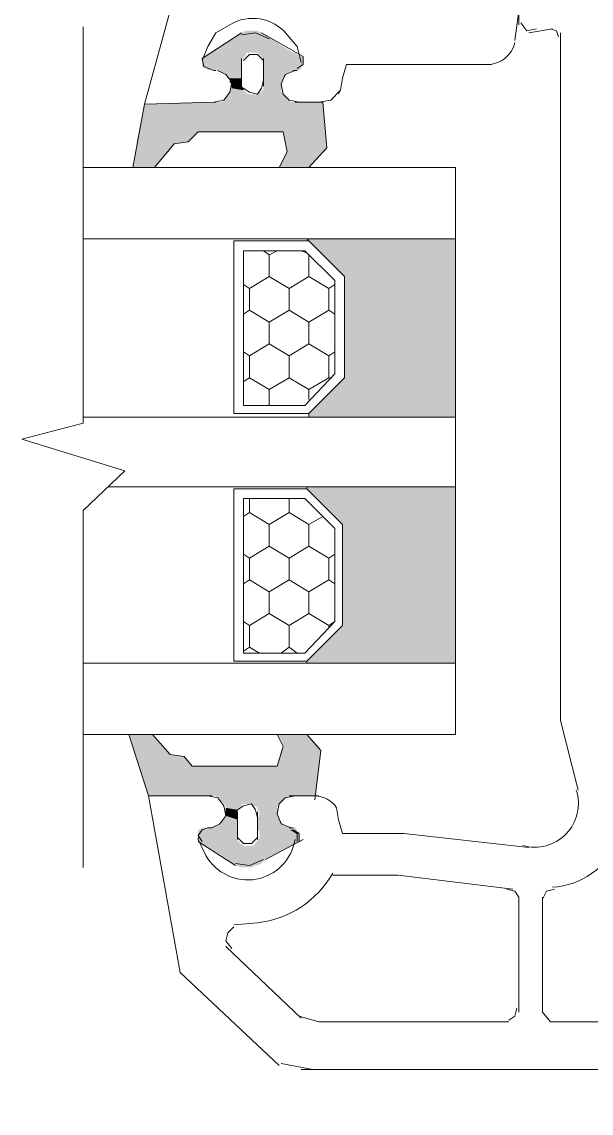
# Model space of a CAD drawing. Header units: millimetres. Extents: x 31 to 483, y 54 to 677.
# Drawn here: x 30.8 to 62.2, y 475.7 to 535.8 of the extents above; entities that cross this region are included whole.
import ezdxf

# ---------------------------------------------------------------- set-up
doc = ezdxf.new("R2010")
doc.units = ezdxf.units.MM
doc.layers.add('Заливка', color=7, linetype='CONTINUOUS', lineweight=0)
doc.layers.add('Линии 0.18', color=7, linetype='CONTINUOUS', lineweight=18)

msp = doc.modelspace()

# ---------------------------------------------------------------- hatches: boundary and pattern name
at = {"layer": 'Заливка'}
h = msp.add_hatch(color=256, dxfattribs=at)
h.dxf.hatch_style = 1
h.paths.add_polyline_path([(42.919, 535.234), (45.759, 534.141), (41.281, 534.141)])
h = msp.add_hatch(color=256, dxfattribs=at)
h.dxf.hatch_style = 1
h.paths.add_polyline_path([(43.138, 535.343), (44.011, 535.234), (42.919, 535.234)])
h = msp.add_hatch(color=256, dxfattribs=at)
h.dxf.hatch_style = 1
h.paths.add_polyline_path([(42.919, 535.234), (44.011, 535.234), (45.759, 534.141)])
h = msp.add_hatch(color=256, dxfattribs=at)
h.dxf.hatch_style = 1
h.paths.add_polyline_path([(43.138, 535.343), (43.793, 535.343), (44.011, 535.234)])
h = msp.add_hatch(color=256, dxfattribs=at)
h.dxf.hatch_style = 1
h.paths.add_polyline_path([(40.844, 533.923), (43.028, 533.814), (40.735, 533.814)])
h = msp.add_hatch(color=256, dxfattribs=at)
h.dxf.hatch_style = 1
h.paths.add_polyline_path([(40.844, 533.923), (43.028, 533.923), (43.028, 533.814)])
h = msp.add_hatch(color=256, dxfattribs=at)
h.dxf.hatch_style = 1
h.paths.add_polyline_path([(41.063, 534.032), (43.138, 533.923), (40.953, 533.923)])
h = msp.add_hatch(color=256, dxfattribs=at)
h.dxf.hatch_style = 1
h.paths.add_polyline_path([(41.172, 534.141), (43.138, 534.032), (41.063, 534.032)])
h = msp.add_hatch(color=256, dxfattribs=at)
h.dxf.hatch_style = 1
h.paths.add_polyline_path([(41.063, 534.032), (43.138, 534.032), (43.138, 533.923)])
h = msp.add_hatch(color=256, dxfattribs=at)
h.dxf.hatch_style = 1
h.paths.add_polyline_path([(41.172, 534.141), (43.247, 534.141), (43.138, 534.032)])
h = msp.add_hatch(color=256, dxfattribs=at)
h.dxf.hatch_style = 1
h.paths.add_polyline_path([(43.793, 534.141), (45.977, 534.032), (43.902, 534.032)])
h = msp.add_hatch(color=256, dxfattribs=at)
h.dxf.hatch_style = 1
h.paths.add_polyline_path([(43.793, 534.141), (45.868, 534.141), (45.977, 534.032)])
h = msp.add_hatch(color=256, dxfattribs=at)
h.dxf.hatch_style = 1
h.paths.add_polyline_path([(43.902, 534.032), (46.195, 533.923), (44.011, 533.923)])
h = msp.add_hatch(color=256, dxfattribs=at)
h.dxf.hatch_style = 1
h.paths.add_polyline_path([(43.902, 534.032), (45.977, 534.032), (46.195, 533.923)])
h = msp.add_hatch(color=256, dxfattribs=at)
h.dxf.hatch_style = 1
h.paths.add_polyline_path([(44.011, 533.923), (46.305, 533.814), (44.12, 533.814)])
h = msp.add_hatch(color=256, dxfattribs=at)
h.dxf.hatch_style = 1
h.paths.add_polyline_path([(44.011, 533.923), (46.305, 533.923), (46.305, 533.814)])
h = msp.add_hatch(color=256, dxfattribs=at)
h.dxf.hatch_style = 1
h.paths.add_polyline_path([(40.735, 533.814), (42.919, 533.705), (40.735, 533.705)])
h = msp.add_hatch(color=256, dxfattribs=at)
h.dxf.hatch_style = 1
h.paths.add_polyline_path([(40.735, 533.814), (42.919, 533.814), (42.919, 533.705)])
h = msp.add_hatch(color=256, dxfattribs=at)
h.dxf.hatch_style = 1
h.paths.add_polyline_path([(40.735, 533.705), (42.919, 533.595), (40.735, 533.595)])
h = msp.add_hatch(color=256, dxfattribs=at)
h.dxf.hatch_style = 1
h.paths.add_polyline_path([(40.735, 533.705), (42.919, 533.705), (42.919, 533.595)])
h = msp.add_hatch(color=256, dxfattribs=at)
h.dxf.hatch_style = 1
h.paths.add_polyline_path([(40.735, 533.595), (42.919, 533.486), (40.735, 533.486)])
h = msp.add_hatch(color=256, dxfattribs=at)
h.dxf.hatch_style = 1
h.paths.add_polyline_path([(40.735, 533.595), (42.919, 533.595), (42.919, 533.486)])
h = msp.add_hatch(color=256, dxfattribs=at)
h.dxf.hatch_style = 1
h.paths.add_polyline_path([(40.735, 533.486), (42.919, 533.377), (40.735, 533.377)])
h = msp.add_hatch(color=256, dxfattribs=at)
h.dxf.hatch_style = 1
h.paths.add_polyline_path([(40.735, 533.486), (42.919, 533.486), (42.919, 533.377)])
h = msp.add_hatch(color=256, dxfattribs=at)
h.dxf.hatch_style = 1
h.paths.add_polyline_path([(40.735, 533.377), (42.919, 533.268), (40.844, 533.268)])
h = msp.add_hatch(color=256, dxfattribs=at)
h.dxf.hatch_style = 1
h.paths.add_polyline_path([(40.735, 533.377), (42.919, 533.377), (42.919, 533.268)])
h = msp.add_hatch(color=256, dxfattribs=at)
h.dxf.hatch_style = 1
h.paths.add_polyline_path([(40.953, 533.268), (42.919, 533.159), (41.063, 533.159)])
h = msp.add_hatch(color=256, dxfattribs=at)
h.dxf.hatch_style = 1
h.paths.add_polyline_path([(40.953, 533.268), (42.919, 533.268), (42.919, 533.159)])
h = msp.add_hatch(color=256, dxfattribs=at)
h.dxf.hatch_style = 1
h.paths.add_polyline_path([(44.12, 533.814), (46.305, 533.705), (44.12, 533.705)])
h = msp.add_hatch(color=256, dxfattribs=at)
h.dxf.hatch_style = 1
h.paths.add_polyline_path([(44.12, 533.814), (46.305, 533.814), (46.305, 533.705)])
h = msp.add_hatch(color=256, dxfattribs=at)
h.dxf.hatch_style = 1
h.paths.add_polyline_path([(44.12, 533.705), (46.305, 533.595), (44.12, 533.595)])
h = msp.add_hatch(color=256, dxfattribs=at)
h.dxf.hatch_style = 1
h.paths.add_polyline_path([(44.12, 533.705), (46.305, 533.705), (46.305, 533.595)])
h = msp.add_hatch(color=256, dxfattribs=at)
h.dxf.hatch_style = 1
h.paths.add_polyline_path([(44.12, 533.595), (46.305, 533.486), (44.12, 533.486)])
h = msp.add_hatch(color=256, dxfattribs=at)
h.dxf.hatch_style = 1
h.paths.add_polyline_path([(44.12, 533.595), (46.305, 533.595), (46.305, 533.486)])
h = msp.add_hatch(color=256, dxfattribs=at)
h.dxf.hatch_style = 1
h.paths.add_polyline_path([(44.12, 533.486), (46.305, 533.377), (44.12, 533.377)])
h = msp.add_hatch(color=256, dxfattribs=at)
h.dxf.hatch_style = 1
h.paths.add_polyline_path([(44.12, 533.486), (46.305, 533.486), (46.305, 533.377)])
h = msp.add_hatch(color=256, dxfattribs=at)
h.dxf.hatch_style = 1
h.paths.add_polyline_path([(44.12, 533.377), (46.195, 533.268), (44.12, 533.268)])
h = msp.add_hatch(color=256, dxfattribs=at)
h.dxf.hatch_style = 1
h.paths.add_polyline_path([(44.12, 533.377), (46.195, 533.377), (46.195, 533.268)])
h = msp.add_hatch(color=256, dxfattribs=at)
h.dxf.hatch_style = 1
h.paths.add_polyline_path([(44.12, 533.268), (46.086, 533.159), (44.12, 533.159)])
h = msp.add_hatch(color=256, dxfattribs=at)
h.dxf.hatch_style = 1
h.paths.add_polyline_path([(44.12, 533.268), (46.195, 533.268), (46.086, 533.159)])
h = msp.add_hatch(color=256, dxfattribs=at)
h.dxf.hatch_style = 1
h.paths.add_polyline_path([(41.499, 533.159), (42.919, 533.049), (41.718, 533.049)])
h = msp.add_hatch(color=256, dxfattribs=at)
h.dxf.hatch_style = 1
h.paths.add_polyline_path([(41.499, 533.159), (42.919, 533.159), (42.919, 533.049)])
h = msp.add_hatch(color=256, dxfattribs=at)
h.dxf.hatch_style = 1
h.paths.add_polyline_path([(41.827, 533.049), (42.919, 532.94), (42.045, 532.94)])
h = msp.add_hatch(color=256, dxfattribs=at)
h.dxf.hatch_style = 1
h.paths.add_polyline_path([(41.827, 533.049), (42.919, 533.049), (42.919, 532.94)])
h = msp.add_hatch(color=256, dxfattribs=at)
h.dxf.hatch_style = 1
h.paths.add_polyline_path([(42.045, 532.94), (42.919, 532.831), (42.155, 532.831)])
h = msp.add_hatch(color=256, dxfattribs=at)
h.dxf.hatch_style = 1
h.paths.add_polyline_path([(42.045, 532.94), (42.919, 532.94), (42.919, 532.831)])
h = msp.add_hatch(color=256, dxfattribs=at)
h.dxf.hatch_style = 1
h.paths.add_polyline_path([(42.155, 532.831), (42.919, 532.722), (42.264, 532.722)])
h = msp.add_hatch(color=256, dxfattribs=at)
h.dxf.hatch_style = 1
h.paths.add_polyline_path([(42.155, 532.831), (42.919, 532.831), (42.919, 532.722)])
h = msp.add_hatch(color=256, dxfattribs=at)
h.dxf.hatch_style = 1
h.paths.add_polyline_path([(42.264, 532.722), (42.919, 532.503), (42.264, 532.503)])
h = msp.add_hatch(color=256, dxfattribs=at)
h.dxf.hatch_style = 1
h.paths.add_polyline_path([(42.264, 532.722), (42.919, 532.722), (42.919, 532.503)])
h = msp.add_hatch(color=256, dxfattribs=at)
h.dxf.hatch_style = 1
h.paths.add_polyline_path([(44.12, 533.159), (45.649, 533.049), (44.12, 533.049)])
h = msp.add_hatch(color=256, dxfattribs=at)
h.dxf.hatch_style = 1
h.paths.add_polyline_path([(44.12, 533.159), (45.868, 533.159), (45.649, 533.049)])
h = msp.add_hatch(color=256, dxfattribs=at)
h.dxf.hatch_style = 1
h.paths.add_polyline_path([(44.12, 533.049), (45.431, 532.94), (44.12, 532.94)])
h = msp.add_hatch(color=256, dxfattribs=at)
h.dxf.hatch_style = 1
h.paths.add_polyline_path([(44.12, 533.049), (45.54, 533.049), (45.431, 532.94)])
h = msp.add_hatch(color=256, dxfattribs=at)
h.dxf.hatch_style = 1
h.paths.add_polyline_path([(44.12, 532.94), (45.322, 532.831), (44.12, 532.831)])
h = msp.add_hatch(color=256, dxfattribs=at)
h.dxf.hatch_style = 1
h.paths.add_polyline_path([(44.12, 532.94), (45.431, 532.94), (45.322, 532.831)])
h = msp.add_hatch(color=256, dxfattribs=at)
h.dxf.hatch_style = 1
h.paths.add_polyline_path([(44.12, 532.831), (45.213, 532.613), (44.12, 532.613)])
h = msp.add_hatch(color=256, dxfattribs=at)
h.dxf.hatch_style = 1
h.paths.add_polyline_path([(44.12, 532.831), (45.322, 532.831), (45.213, 532.613)])
h = msp.add_hatch(color=256, dxfattribs=at)
h.dxf.hatch_style = 1
h.paths.add_polyline_path([(42.264, 532.503), (42.919, 532.394), (42.373, 532.394)])
h = msp.add_hatch(color=256, dxfattribs=at)
h.dxf.hatch_style = 1
h.paths.add_polyline_path([(42.264, 532.503), (42.919, 532.503), (42.919, 532.394)])
h = msp.add_hatch(color=256, dxfattribs=at)
h.dxf.hatch_style = 1
h.paths.add_polyline_path([(42.373, 532.176), (43.028, 532.066), (42.264, 532.066)])
h = msp.add_hatch(color=256, dxfattribs=at)
h.dxf.hatch_style = 1
h.paths.add_polyline_path([(42.264, 532.066), (43.138, 531.957), (42.264, 531.957)])
h = msp.add_hatch(color=256, dxfattribs=at)
h.dxf.hatch_style = 1
h.paths.add_polyline_path([(42.264, 532.066), (43.138, 532.066), (43.138, 531.957)])
h = msp.add_hatch(color=256, dxfattribs=at)
h.dxf.hatch_style = 1
h.paths.add_polyline_path([(42.373, 532.394), (42.919, 532.285), (42.373, 532.285)])
h = msp.add_hatch(color=256, dxfattribs=at)
h.dxf.hatch_style = 1
h.paths.add_polyline_path([(42.373, 532.394), (42.919, 532.394), (42.919, 532.285)])
h = msp.add_hatch(color=256, dxfattribs=at)
h.dxf.hatch_style = 1
h.paths.add_polyline_path([(42.373, 532.285), (43.028, 532.176), (42.373, 532.176)])
h = msp.add_hatch(color=256, dxfattribs=at)
h.dxf.hatch_style = 1
h.paths.add_polyline_path([(42.373, 532.285), (42.919, 532.285), (43.028, 532.176)])
h = msp.add_hatch(color=256, dxfattribs=at)
h.dxf.hatch_style = 1
h.paths.add_polyline_path([(42.373, 532.176), (43.028, 532.176), (43.028, 532.066)])
h = msp.add_hatch(color=256, dxfattribs=at)
h.dxf.hatch_style = 1
h.paths.add_polyline_path([(44.011, 532.066), (45.103, 531.957), (44.011, 531.957)])
h = msp.add_hatch(color=256, dxfattribs=at)
h.dxf.hatch_style = 1
h.paths.add_polyline_path([(44.011, 532.066), (45.103, 532.066), (45.103, 531.957)])
h = msp.add_hatch(color=256, dxfattribs=at)
h.dxf.hatch_style = 1
h.paths.add_polyline_path([(44.12, 532.613), (45.103, 532.503), (44.12, 532.503)])
h = msp.add_hatch(color=256, dxfattribs=at)
h.dxf.hatch_style = 1
h.paths.add_polyline_path([(44.12, 532.613), (45.213, 532.613), (45.103, 532.503)])
h = msp.add_hatch(color=256, dxfattribs=at)
h.dxf.hatch_style = 1
h.paths.add_polyline_path([(44.12, 532.503), (45.103, 532.394), (44.12, 532.394)])
h = msp.add_hatch(color=256, dxfattribs=at)
h.dxf.hatch_style = 1
h.paths.add_polyline_path([(44.12, 532.503), (45.103, 532.503), (45.103, 532.394)])
h = msp.add_hatch(color=256, dxfattribs=at)
h.dxf.hatch_style = 1
h.paths.add_polyline_path([(44.12, 532.394), (45.103, 532.285), (44.12, 532.285)])
h = msp.add_hatch(color=256, dxfattribs=at)
h.dxf.hatch_style = 1
h.paths.add_polyline_path([(44.12, 532.394), (45.103, 532.394), (45.103, 532.285)])
h = msp.add_hatch(color=256, dxfattribs=at)
h.dxf.hatch_style = 1
h.paths.add_polyline_path([(44.12, 532.285), (45.103, 532.176), (44.12, 532.176)])
h = msp.add_hatch(color=256, dxfattribs=at)
h.dxf.hatch_style = 1
h.paths.add_polyline_path([(44.12, 532.285), (45.103, 532.285), (45.103, 532.176)])
h = msp.add_hatch(color=256, dxfattribs=at)
h.dxf.hatch_style = 1
h.paths.add_polyline_path([(44.12, 532.176), (45.103, 532.066), (44.12, 532.066)])
h = msp.add_hatch(color=256, dxfattribs=at)
h.dxf.hatch_style = 1
h.paths.add_polyline_path([(44.12, 532.176), (45.103, 532.176), (45.103, 532.066)])
h = msp.add_hatch(color=256, dxfattribs=at)
h.dxf.hatch_style = 1
h.paths.add_polyline_path([(41.936, 531.52), (45.649, 531.411), (41.827, 531.411)])
h = msp.add_hatch(color=256, dxfattribs=at)
h.dxf.hatch_style = 1
h.paths.add_polyline_path([(42.045, 531.63), (45.431, 531.52), (41.936, 531.52)])
h = msp.add_hatch(color=256, dxfattribs=at)
h.dxf.hatch_style = 1
h.paths.add_polyline_path([(41.936, 531.52), (45.54, 531.52), (45.649, 531.411)])
h = msp.add_hatch(color=256, dxfattribs=at)
h.dxf.hatch_style = 1
h.paths.add_polyline_path([(42.155, 531.739), (45.322, 531.63), (42.045, 531.63)])
h = msp.add_hatch(color=256, dxfattribs=at)
h.dxf.hatch_style = 1
h.paths.add_polyline_path([(42.045, 531.63), (45.431, 531.63), (45.431, 531.52)])
h = msp.add_hatch(color=256, dxfattribs=at)
h.dxf.hatch_style = 1
h.paths.add_polyline_path([(42.155, 531.848), (45.322, 531.739), (42.155, 531.739)])
h = msp.add_hatch(color=256, dxfattribs=at)
h.dxf.hatch_style = 1
h.paths.add_polyline_path([(42.155, 531.848), (45.213, 531.848), (45.322, 531.739)])
h = msp.add_hatch(color=256, dxfattribs=at)
h.dxf.hatch_style = 1
h.paths.add_polyline_path([(42.155, 531.739), (45.322, 531.739), (45.322, 531.63)])
h = msp.add_hatch(color=256, dxfattribs=at)
h.dxf.hatch_style = 1
h.paths.add_polyline_path([(42.264, 531.957), (43.247, 531.848), (42.264, 531.848)])
h = msp.add_hatch(color=256, dxfattribs=at)
h.dxf.hatch_style = 1
h.paths.add_polyline_path([(42.264, 531.957), (43.138, 531.957), (43.247, 531.848)])
h = msp.add_hatch(color=256, dxfattribs=at)
h.dxf.hatch_style = 1
h.paths.add_polyline_path([(43.902, 531.957), (45.213, 531.848), (43.793, 531.848)])
h = msp.add_hatch(color=256, dxfattribs=at)
h.dxf.hatch_style = 1
h.paths.add_polyline_path([(43.902, 531.957), (45.213, 531.957), (45.213, 531.848)])
h = msp.add_hatch(color=256, dxfattribs=at)
h.dxf.hatch_style = 1
h.paths.add_polyline_path([(37.568, 531.302), (47.506, 529.773), (37.24, 529.773)])
h = msp.add_hatch(color=256, dxfattribs=at)
h.dxf.hatch_style = 1
h.paths.add_polyline_path([(40.298, 531.411), (47.397, 531.302), (37.568, 531.302)])
h = msp.add_hatch(color=256, dxfattribs=at)
h.dxf.hatch_style = 1
h.paths.add_polyline_path([(37.568, 531.302), (47.397, 531.302), (47.506, 529.773)])
h = msp.add_hatch(color=256, dxfattribs=at)
h.dxf.hatch_style = 1
h.paths.add_polyline_path([(40.298, 531.411), (47.397, 531.411), (47.397, 531.302)])
h = msp.add_hatch(color=256, dxfattribs=at)
h.dxf.hatch_style = 1
h.paths.add_polyline_path([(37.24, 529.773), (39.97, 529.227), (37.131, 529.227)])
h = msp.add_hatch(color=256, dxfattribs=at)
h.dxf.hatch_style = 1
h.paths.add_polyline_path([(37.24, 529.773), (40.517, 529.773), (39.97, 529.227)])
h = msp.add_hatch(color=256, dxfattribs=at)
h.dxf.hatch_style = 1
h.paths.add_polyline_path([(45.213, 529.773), (47.615, 528.899), (45.431, 528.899)])
h = msp.add_hatch(color=256, dxfattribs=at)
h.dxf.hatch_style = 1
h.paths.add_polyline_path([(45.213, 529.773), (47.506, 529.773), (47.615, 528.899)])
h = msp.add_hatch(color=256, dxfattribs=at)
h.dxf.hatch_style = 1
h.paths.add_polyline_path([(37.131, 529.118), (38.114, 527.807), (36.913, 527.807)])
h = msp.add_hatch(color=256, dxfattribs=at)
h.dxf.hatch_style = 1
h.paths.add_polyline_path([(37.131, 529.227), (39.206, 529.118), (37.131, 529.118)])
h = msp.add_hatch(color=256, dxfattribs=at)
h.dxf.hatch_style = 1
h.paths.add_polyline_path([(37.131, 529.227), (39.97, 529.227), (39.206, 529.118)])
h = msp.add_hatch(color=256, dxfattribs=at)
h.dxf.hatch_style = 1
h.paths.add_polyline_path([(37.131, 529.118), (39.206, 529.118), (38.114, 527.807)])
h = msp.add_hatch(color=256, dxfattribs=at)
h.dxf.hatch_style = 1
h.paths.add_polyline_path([(45.431, 528.681), (46.632, 527.807), (44.994, 527.807)])
h = msp.add_hatch(color=256, dxfattribs=at)
h.dxf.hatch_style = 1
h.paths.add_polyline_path([(45.431, 528.899), (47.397, 528.681), (45.431, 528.681)])
h = msp.add_hatch(color=256, dxfattribs=at)
h.dxf.hatch_style = 1
h.paths.add_polyline_path([(45.431, 528.899), (47.615, 528.899), (47.397, 528.681)])
h = msp.add_hatch(color=256, dxfattribs=at)
h.dxf.hatch_style = 1
h.paths.add_polyline_path([(45.431, 528.681), (47.397, 528.681), (46.632, 527.807)])
h = msp.add_hatch(color=256, dxfattribs=at)
h.dxf.hatch_style = 1
h.paths.add_polyline_path([(46.523, 523.876), (54.714, 523.767), (46.632, 523.767)])
h = msp.add_hatch(color=256, dxfattribs=at)
h.dxf.hatch_style = 1
h.paths.add_polyline_path([(46.523, 523.876), (54.714, 523.876), (54.714, 523.767)])
h = msp.add_hatch(color=256, dxfattribs=at)
h.dxf.hatch_style = 1
h.paths.add_polyline_path([(46.632, 523.767), (54.714, 521.801), (48.598, 521.801)])
h = msp.add_hatch(color=256, dxfattribs=at)
h.dxf.hatch_style = 1
h.paths.add_polyline_path([(46.632, 523.767), (54.714, 523.767), (54.714, 521.801)])
h = msp.add_hatch(color=256, dxfattribs=at)
h.dxf.hatch_style = 1
h.paths.add_polyline_path([(48.598, 521.801), (54.714, 516.231), (48.598, 516.231)])
h = msp.add_hatch(color=256, dxfattribs=at)
h.dxf.hatch_style = 1
h.paths.add_polyline_path([(48.598, 521.801), (54.714, 521.801), (54.714, 516.231)])
h = msp.add_hatch(color=256, dxfattribs=at)
h.dxf.hatch_style = 1
h.paths.add_polyline_path([(48.598, 516.231), (54.714, 514.265), (46.632, 514.265)])
h = msp.add_hatch(color=256, dxfattribs=at)
h.dxf.hatch_style = 1
h.paths.add_polyline_path([(48.598, 516.231), (54.714, 516.231), (54.714, 514.265)])
h = msp.add_hatch(color=256, dxfattribs=at)
h.dxf.hatch_style = 1
h.paths.add_polyline_path([(46.632, 514.265), (54.714, 514.047), (46.632, 514.047)])
h = msp.add_hatch(color=256, dxfattribs=at)
h.dxf.hatch_style = 1
h.paths.add_polyline_path([(46.632, 514.265), (54.714, 514.265), (54.714, 514.047)])
h = msp.add_hatch(color=256, dxfattribs=at)
h.dxf.hatch_style = 1
h.paths.add_polyline_path([(46.523, 510.225), (54.714, 510.115), (46.523, 510.115)])
h = msp.add_hatch(color=256, dxfattribs=at)
h.dxf.hatch_style = 1
h.paths.add_polyline_path([(46.523, 510.225), (54.714, 510.225), (54.714, 510.115)])
h = msp.add_hatch(color=256, dxfattribs=at)
h.dxf.hatch_style = 1
h.paths.add_polyline_path([(46.523, 510.115), (54.714, 508.15), (48.489, 508.15)])
h = msp.add_hatch(color=256, dxfattribs=at)
h.dxf.hatch_style = 1
h.paths.add_polyline_path([(46.523, 510.115), (54.714, 510.115), (54.714, 508.15)])
h = msp.add_hatch(color=256, dxfattribs=at)
h.dxf.hatch_style = 1
h.paths.add_polyline_path([(48.489, 508.15), (54.714, 502.58), (48.489, 502.58)])
h = msp.add_hatch(color=256, dxfattribs=at)
h.dxf.hatch_style = 1
h.paths.add_polyline_path([(48.489, 508.15), (54.714, 508.15), (54.714, 502.58)])
h = msp.add_hatch(color=256, dxfattribs=at)
h.dxf.hatch_style = 1
h.paths.add_polyline_path([(48.489, 502.58), (54.714, 500.614), (46.523, 500.614)])
h = msp.add_hatch(color=256, dxfattribs=at)
h.dxf.hatch_style = 1
h.paths.add_polyline_path([(48.489, 502.58), (54.714, 502.58), (54.714, 500.614)])
h = msp.add_hatch(color=256, dxfattribs=at)
h.dxf.hatch_style = 1
h.paths.add_polyline_path([(46.523, 500.614), (54.714, 500.505), (46.523, 500.505)])
h = msp.add_hatch(color=256, dxfattribs=at)
h.dxf.hatch_style = 1
h.paths.add_polyline_path([(46.523, 500.614), (54.714, 500.614), (54.714, 500.505)])
h = msp.add_hatch(color=256, dxfattribs=at)
h.dxf.hatch_style = 1
h.paths.add_polyline_path([(36.694, 496.574), (38.988, 495.481), (37.022, 495.481)])
h = msp.add_hatch(color=256, dxfattribs=at)
h.dxf.hatch_style = 1
h.paths.add_polyline_path([(36.694, 496.574), (38.005, 496.574), (38.988, 495.481)])
h = msp.add_hatch(color=256, dxfattribs=at)
h.dxf.hatch_style = 1
h.paths.add_polyline_path([(44.885, 496.574), (47.178, 495.918), (45.213, 495.918)])
h = msp.add_hatch(color=256, dxfattribs=at)
h.dxf.hatch_style = 1
h.paths.add_polyline_path([(44.885, 496.574), (46.523, 496.574), (47.178, 495.918)])
h = msp.add_hatch(color=256, dxfattribs=at)
h.dxf.hatch_style = 1
h.paths.add_polyline_path([(37.022, 495.481), (39.752, 495.372), (37.131, 495.372)])
h = msp.add_hatch(color=256, dxfattribs=at)
h.dxf.hatch_style = 1
h.paths.add_polyline_path([(37.022, 495.481), (38.988, 495.481), (39.752, 495.372)])
h = msp.add_hatch(color=256, dxfattribs=at)
h.dxf.hatch_style = 1
h.paths.add_polyline_path([(45.103, 495.7), (47.178, 494.826), (44.885, 494.826)])
h = msp.add_hatch(color=256, dxfattribs=at)
h.dxf.hatch_style = 1
h.paths.add_polyline_path([(45.213, 495.918), (47.287, 495.7), (45.103, 495.7)])
h = msp.add_hatch(color=256, dxfattribs=at)
h.dxf.hatch_style = 1
h.paths.add_polyline_path([(45.103, 495.7), (47.287, 495.7), (47.178, 494.826)])
h = msp.add_hatch(color=256, dxfattribs=at)
h.dxf.hatch_style = 1
h.paths.add_polyline_path([(45.213, 495.918), (47.178, 495.918), (47.287, 495.7)])
h = msp.add_hatch(color=256, dxfattribs=at)
h.dxf.hatch_style = 1
h.paths.add_polyline_path([(37.131, 495.372), (40.189, 494.826), (37.24, 494.826)])
h = msp.add_hatch(color=256, dxfattribs=at)
h.dxf.hatch_style = 1
h.paths.add_polyline_path([(37.131, 495.372), (39.752, 495.372), (40.189, 494.826)])
h = msp.add_hatch(color=256, dxfattribs=at)
h.dxf.hatch_style = 1
h.paths.add_polyline_path([(37.24, 494.826), (46.96, 493.188), (37.786, 493.188)])
h = msp.add_hatch(color=256, dxfattribs=at)
h.dxf.hatch_style = 1
h.paths.add_polyline_path([(37.24, 494.826), (47.178, 494.826), (46.96, 493.188)])
h = msp.add_hatch(color=256, dxfattribs=at)
h.dxf.hatch_style = 1
h.paths.add_polyline_path([(41.499, 493.188), (45.322, 493.079), (41.609, 493.079)])
h = msp.add_hatch(color=256, dxfattribs=at)
h.dxf.hatch_style = 1
h.paths.add_polyline_path([(41.499, 493.188), (45.54, 493.188), (45.322, 493.079)])
h = msp.add_hatch(color=256, dxfattribs=at)
h.dxf.hatch_style = 1
h.paths.add_polyline_path([(41.718, 493.079), (45.213, 492.97), (41.718, 492.97)])
h = msp.add_hatch(color=256, dxfattribs=at)
h.dxf.hatch_style = 1
h.paths.add_polyline_path([(41.718, 493.079), (45.213, 493.079), (45.213, 492.97)])
h = msp.add_hatch(color=256, dxfattribs=at)
h.dxf.hatch_style = 1
h.paths.add_polyline_path([(41.718, 492.97), (45.103, 492.86), (41.827, 492.86)])
h = msp.add_hatch(color=256, dxfattribs=at)
h.dxf.hatch_style = 1
h.paths.add_polyline_path([(41.718, 492.97), (45.213, 492.97), (45.103, 492.86)])
h = msp.add_hatch(color=256, dxfattribs=at)
h.dxf.hatch_style = 1
h.paths.add_polyline_path([(41.827, 492.86), (44.994, 492.751), (41.936, 492.751)])
h = msp.add_hatch(color=256, dxfattribs=at)
h.dxf.hatch_style = 1
h.paths.add_polyline_path([(41.827, 492.86), (45.103, 492.86), (44.994, 492.751)])
h = msp.add_hatch(color=256, dxfattribs=at)
h.dxf.hatch_style = 1
h.paths.add_polyline_path([(41.936, 492.751), (42.919, 492.642), (42.045, 492.642)])
h = msp.add_hatch(color=256, dxfattribs=at)
h.dxf.hatch_style = 1
h.paths.add_polyline_path([(41.936, 492.751), (42.919, 492.751), (42.919, 492.642)])
h = msp.add_hatch(color=256, dxfattribs=at)
h.dxf.hatch_style = 1
h.paths.add_polyline_path([(42.045, 492.642), (42.81, 492.533), (42.045, 492.533)])
h = msp.add_hatch(color=256, dxfattribs=at)
h.dxf.hatch_style = 1
h.paths.add_polyline_path([(42.045, 492.642), (42.919, 492.642), (42.81, 492.533)])
h = msp.add_hatch(color=256, dxfattribs=at)
h.dxf.hatch_style = 1
h.paths.add_polyline_path([(42.045, 492.533), (42.701, 492.424), (42.045, 492.424)])
h = msp.add_hatch(color=256, dxfattribs=at)
h.dxf.hatch_style = 1
h.paths.add_polyline_path([(42.045, 492.533), (42.81, 492.533), (42.701, 492.424)])
h = msp.add_hatch(color=256, dxfattribs=at)
h.dxf.hatch_style = 1
h.paths.add_polyline_path([(42.045, 492.424), (42.701, 492.314), (42.045, 492.314)])
h = msp.add_hatch(color=256, dxfattribs=at)
h.dxf.hatch_style = 1
h.paths.add_polyline_path([(42.045, 492.424), (42.701, 492.424), (42.701, 492.314)])
h = msp.add_hatch(color=256, dxfattribs=at)
h.dxf.hatch_style = 1
h.paths.add_polyline_path([(43.465, 492.751), (44.994, 492.642), (43.574, 492.642)])
h = msp.add_hatch(color=256, dxfattribs=at)
h.dxf.hatch_style = 1
h.paths.add_polyline_path([(43.465, 492.751), (44.994, 492.751), (44.994, 492.642)])
h = msp.add_hatch(color=256, dxfattribs=at)
h.dxf.hatch_style = 1
h.paths.add_polyline_path([(43.684, 492.642), (44.885, 492.533), (43.793, 492.533)])
h = msp.add_hatch(color=256, dxfattribs=at)
h.dxf.hatch_style = 1
h.paths.add_polyline_path([(43.684, 492.642), (44.885, 492.642), (44.885, 492.533)])
h = msp.add_hatch(color=256, dxfattribs=at)
h.dxf.hatch_style = 1
h.paths.add_polyline_path([(43.793, 492.533), (44.885, 492.424), (43.793, 492.424)])
h = msp.add_hatch(color=256, dxfattribs=at)
h.dxf.hatch_style = 1
h.paths.add_polyline_path([(43.793, 492.533), (44.885, 492.533), (44.885, 492.424)])
h = msp.add_hatch(color=256, dxfattribs=at)
h.dxf.hatch_style = 1
h.paths.add_polyline_path([(43.793, 492.424), (44.885, 492.314), (43.902, 492.314)])
h = msp.add_hatch(color=256, dxfattribs=at)
h.dxf.hatch_style = 1
h.paths.add_polyline_path([(43.793, 492.424), (44.885, 492.424), (44.885, 492.314)])
h = msp.add_hatch(color=256, dxfattribs=at)
h.dxf.hatch_style = 1
h.paths.add_polyline_path([(41.936, 491.878), (42.701, 491.768), (41.827, 491.768)])
h = msp.add_hatch(color=256, dxfattribs=at)
h.dxf.hatch_style = 1
h.paths.add_polyline_path([(42.045, 492.096), (42.701, 491.878), (41.936, 491.878)])
h = msp.add_hatch(color=256, dxfattribs=at)
h.dxf.hatch_style = 1
h.paths.add_polyline_path([(41.936, 491.878), (42.701, 491.878), (42.701, 491.768)])
h = msp.add_hatch(color=256, dxfattribs=at)
h.dxf.hatch_style = 1
h.paths.add_polyline_path([(42.045, 492.314), (42.701, 492.205), (42.045, 492.205)])
h = msp.add_hatch(color=256, dxfattribs=at)
h.dxf.hatch_style = 1
h.paths.add_polyline_path([(42.045, 492.314), (42.701, 492.314), (42.701, 492.205)])
h = msp.add_hatch(color=256, dxfattribs=at)
h.dxf.hatch_style = 1
h.paths.add_polyline_path([(42.045, 492.205), (42.701, 492.096), (42.045, 492.096)])
h = msp.add_hatch(color=256, dxfattribs=at)
h.dxf.hatch_style = 1
h.paths.add_polyline_path([(42.045, 492.205), (42.701, 492.205), (42.701, 492.096)])
h = msp.add_hatch(color=256, dxfattribs=at)
h.dxf.hatch_style = 1
h.paths.add_polyline_path([(42.045, 492.096), (42.701, 492.096), (42.701, 491.878)])
h = msp.add_hatch(color=256, dxfattribs=at)
h.dxf.hatch_style = 1
h.paths.add_polyline_path([(43.902, 492.096), (44.994, 491.987), (43.793, 491.987)])
h = msp.add_hatch(color=256, dxfattribs=at)
h.dxf.hatch_style = 1
h.paths.add_polyline_path([(43.793, 491.987), (45.103, 491.768), (43.793, 491.768)])
h = msp.add_hatch(color=256, dxfattribs=at)
h.dxf.hatch_style = 1
h.paths.add_polyline_path([(43.793, 491.987), (44.994, 491.987), (45.103, 491.768)])
h = msp.add_hatch(color=256, dxfattribs=at)
h.dxf.hatch_style = 1
h.paths.add_polyline_path([(43.902, 492.314), (44.885, 492.205), (43.902, 492.205)])
h = msp.add_hatch(color=256, dxfattribs=at)
h.dxf.hatch_style = 1
h.paths.add_polyline_path([(43.902, 492.314), (44.885, 492.314), (44.885, 492.205)])
h = msp.add_hatch(color=256, dxfattribs=at)
h.dxf.hatch_style = 1
h.paths.add_polyline_path([(43.902, 492.205), (44.885, 492.096), (43.902, 492.096)])
h = msp.add_hatch(color=256, dxfattribs=at)
h.dxf.hatch_style = 1
h.paths.add_polyline_path([(43.902, 492.205), (44.885, 492.205), (44.885, 492.096)])
h = msp.add_hatch(color=256, dxfattribs=at)
h.dxf.hatch_style = 1
h.paths.add_polyline_path([(43.902, 492.096), (44.885, 492.096), (44.994, 491.987)])
h = msp.add_hatch(color=256, dxfattribs=at)
h.dxf.hatch_style = 1
h.paths.add_polyline_path([(40.517, 491.332), (42.701, 491.222), (40.517, 491.222)])
h = msp.add_hatch(color=256, dxfattribs=at)
h.dxf.hatch_style = 1
h.paths.add_polyline_path([(40.517, 491.332), (42.701, 491.332), (42.701, 491.222)])
h = msp.add_hatch(color=256, dxfattribs=at)
h.dxf.hatch_style = 1
h.paths.add_polyline_path([(40.517, 491.222), (42.701, 491.113), (40.517, 491.113)])
h = msp.add_hatch(color=256, dxfattribs=at)
h.dxf.hatch_style = 1
h.paths.add_polyline_path([(40.517, 491.222), (42.701, 491.222), (42.701, 491.113)])
h = msp.add_hatch(color=256, dxfattribs=at)
h.dxf.hatch_style = 1
h.paths.add_polyline_path([(40.735, 491.441), (42.701, 491.332), (40.626, 491.332)])
h = msp.add_hatch(color=256, dxfattribs=at)
h.dxf.hatch_style = 1
h.paths.add_polyline_path([(40.735, 491.441), (42.701, 491.441), (42.701, 491.332)])
h = msp.add_hatch(color=256, dxfattribs=at)
h.dxf.hatch_style = 1
h.paths.add_polyline_path([(41.39, 491.55), (42.701, 491.441), (41.281, 491.441)])
h = msp.add_hatch(color=256, dxfattribs=at)
h.dxf.hatch_style = 1
h.paths.add_polyline_path([(41.39, 491.55), (42.701, 491.55), (42.701, 491.441)])
h = msp.add_hatch(color=256, dxfattribs=at)
h.dxf.hatch_style = 1
h.paths.add_polyline_path([(41.718, 491.659), (42.701, 491.55), (41.609, 491.55)])
h = msp.add_hatch(color=256, dxfattribs=at)
h.dxf.hatch_style = 1
h.paths.add_polyline_path([(41.827, 491.768), (42.701, 491.659), (41.718, 491.659)])
h = msp.add_hatch(color=256, dxfattribs=at)
h.dxf.hatch_style = 1
h.paths.add_polyline_path([(41.718, 491.659), (42.701, 491.659), (42.701, 491.55)])
h = msp.add_hatch(color=256, dxfattribs=at)
h.dxf.hatch_style = 1
h.paths.add_polyline_path([(41.827, 491.768), (42.701, 491.768), (42.701, 491.659)])
h = msp.add_hatch(color=256, dxfattribs=at)
h.dxf.hatch_style = 1
h.paths.add_polyline_path([(43.793, 491.768), (45.213, 491.659), (43.793, 491.659)])
h = msp.add_hatch(color=256, dxfattribs=at)
h.dxf.hatch_style = 1
h.paths.add_polyline_path([(43.793, 491.768), (45.103, 491.768), (45.213, 491.659)])
h = msp.add_hatch(color=256, dxfattribs=at)
h.dxf.hatch_style = 1
h.paths.add_polyline_path([(43.793, 491.659), (45.322, 491.55), (43.793, 491.55)])
h = msp.add_hatch(color=256, dxfattribs=at)
h.dxf.hatch_style = 1
h.paths.add_polyline_path([(43.793, 491.659), (45.213, 491.659), (45.322, 491.55)])
h = msp.add_hatch(color=256, dxfattribs=at)
h.dxf.hatch_style = 1
h.paths.add_polyline_path([(43.793, 491.55), (45.649, 491.441), (43.793, 491.441)])
h = msp.add_hatch(color=256, dxfattribs=at)
h.dxf.hatch_style = 1
h.paths.add_polyline_path([(43.793, 491.55), (45.431, 491.55), (45.649, 491.441)])
h = msp.add_hatch(color=256, dxfattribs=at)
h.dxf.hatch_style = 1
h.paths.add_polyline_path([(43.793, 491.441), (45.977, 491.332), (43.793, 491.332)])
h = msp.add_hatch(color=256, dxfattribs=at)
h.dxf.hatch_style = 1
h.paths.add_polyline_path([(43.793, 491.441), (45.868, 491.441), (45.977, 491.332)])
h = msp.add_hatch(color=256, dxfattribs=at)
h.dxf.hatch_style = 1
h.paths.add_polyline_path([(43.793, 491.332), (45.977, 491.222), (43.902, 491.222)])
h = msp.add_hatch(color=256, dxfattribs=at)
h.dxf.hatch_style = 1
h.paths.add_polyline_path([(43.793, 491.332), (45.977, 491.332), (45.977, 491.222)])
h = msp.add_hatch(color=256, dxfattribs=at)
h.dxf.hatch_style = 1
h.paths.add_polyline_path([(43.902, 491.222), (46.086, 491.113), (43.902, 491.113)])
h = msp.add_hatch(color=256, dxfattribs=at)
h.dxf.hatch_style = 1
h.paths.add_polyline_path([(43.902, 491.222), (46.086, 491.222), (46.086, 491.113)])
h = msp.add_hatch(color=256, dxfattribs=at)
h.dxf.hatch_style = 1
h.paths.add_polyline_path([(40.517, 491.113), (42.701, 491.004), (40.517, 491.004)])
h = msp.add_hatch(color=256, dxfattribs=at)
h.dxf.hatch_style = 1
h.paths.add_polyline_path([(40.517, 491.113), (42.701, 491.113), (42.701, 491.004)])
h = msp.add_hatch(color=256, dxfattribs=at)
h.dxf.hatch_style = 1
h.paths.add_polyline_path([(40.517, 491.004), (42.701, 490.895), (40.517, 490.895)])
h = msp.add_hatch(color=256, dxfattribs=at)
h.dxf.hatch_style = 1
h.paths.add_polyline_path([(40.517, 491.004), (42.701, 491.004), (42.701, 490.895)])
h = msp.add_hatch(color=256, dxfattribs=at)
h.dxf.hatch_style = 1
h.paths.add_polyline_path([(40.517, 490.895), (42.701, 490.785), (40.517, 490.785)])
h = msp.add_hatch(color=256, dxfattribs=at)
h.dxf.hatch_style = 1
h.paths.add_polyline_path([(40.517, 490.895), (42.701, 490.895), (42.701, 490.785)])
h = msp.add_hatch(color=256, dxfattribs=at)
h.dxf.hatch_style = 1
h.paths.add_polyline_path([(40.517, 490.785), (42.701, 490.676), (40.517, 490.676)])
h = msp.add_hatch(color=256, dxfattribs=at)
h.dxf.hatch_style = 1
h.paths.add_polyline_path([(40.517, 490.785), (42.701, 490.785), (42.701, 490.676)])
h = msp.add_hatch(color=256, dxfattribs=at)
h.dxf.hatch_style = 1
h.paths.add_polyline_path([(40.626, 490.676), (42.81, 490.567), (40.626, 490.567)])
h = msp.add_hatch(color=256, dxfattribs=at)
h.dxf.hatch_style = 1
h.paths.add_polyline_path([(40.626, 490.676), (42.81, 490.676), (42.81, 490.567)])
h = msp.add_hatch(color=256, dxfattribs=at)
h.dxf.hatch_style = 1
h.paths.add_polyline_path([(43.684, 490.676), (45.868, 490.567), (43.684, 490.567)])
h = msp.add_hatch(color=256, dxfattribs=at)
h.dxf.hatch_style = 1
h.paths.add_polyline_path([(43.684, 490.676), (46.086, 490.676), (45.868, 490.567)])
h = msp.add_hatch(color=256, dxfattribs=at)
h.dxf.hatch_style = 1
h.paths.add_polyline_path([(43.902, 490.895), (46.086, 490.785), (43.793, 490.785)])
h = msp.add_hatch(color=256, dxfattribs=at)
h.dxf.hatch_style = 1
h.paths.add_polyline_path([(43.793, 490.785), (46.086, 490.676), (43.793, 490.676)])
h = msp.add_hatch(color=256, dxfattribs=at)
h.dxf.hatch_style = 1
h.paths.add_polyline_path([(43.793, 490.785), (46.086, 490.785), (46.086, 490.676)])
h = msp.add_hatch(color=256, dxfattribs=at)
h.dxf.hatch_style = 1
h.paths.add_polyline_path([(43.902, 491.113), (46.086, 491.004), (43.902, 491.004)])
h = msp.add_hatch(color=256, dxfattribs=at)
h.dxf.hatch_style = 1
h.paths.add_polyline_path([(43.902, 491.113), (46.086, 491.113), (46.086, 491.004)])
h = msp.add_hatch(color=256, dxfattribs=at)
h.dxf.hatch_style = 1
h.paths.add_polyline_path([(43.902, 491.004), (46.086, 490.895), (43.902, 490.895)])
h = msp.add_hatch(color=256, dxfattribs=at)
h.dxf.hatch_style = 1
h.paths.add_polyline_path([(43.902, 491.004), (46.086, 491.004), (46.086, 490.895)])
h = msp.add_hatch(color=256, dxfattribs=at)
h.dxf.hatch_style = 1
h.paths.add_polyline_path([(43.902, 490.895), (46.086, 490.895), (46.086, 490.785)])
h = msp.add_hatch(color=256, dxfattribs=at)
h.dxf.hatch_style = 1
h.paths.add_polyline_path([(40.735, 490.567), (43.028, 490.458), (40.844, 490.458)])
h = msp.add_hatch(color=256, dxfattribs=at)
h.dxf.hatch_style = 1
h.paths.add_polyline_path([(40.735, 490.567), (42.919, 490.567), (43.028, 490.458)])
h = msp.add_hatch(color=256, dxfattribs=at)
h.dxf.hatch_style = 1
h.paths.add_polyline_path([(40.953, 490.458), (44.23, 489.693), (42.155, 489.693)])
h = msp.add_hatch(color=256, dxfattribs=at)
h.dxf.hatch_style = 1
h.paths.add_polyline_path([(40.953, 490.458), (45.649, 490.458), (44.23, 489.693)])
h = msp.add_hatch(color=256, dxfattribs=at)
h.dxf.hatch_style = 1
h.paths.add_polyline_path([(43.684, 490.567), (45.759, 490.458), (43.574, 490.458)])
h = msp.add_hatch(color=256, dxfattribs=at)
h.dxf.hatch_style = 1
h.paths.add_polyline_path([(43.684, 490.567), (45.868, 490.567), (45.759, 490.458)])
h = msp.add_hatch(color=256, dxfattribs=at)
h.dxf.hatch_style = 1
h.paths.add_polyline_path([(42.155, 489.693), (44.011, 489.475), (42.373, 489.475)])
h = msp.add_hatch(color=256, dxfattribs=at)
h.dxf.hatch_style = 1
h.paths.add_polyline_path([(42.155, 489.693), (44.23, 489.693), (44.011, 489.475)])
h = msp.add_hatch(color=256, dxfattribs=at)
h.dxf.hatch_style = 1
h.paths.add_polyline_path([(42.373, 489.475), (43.793, 489.366), (42.591, 489.366)])
h = msp.add_hatch(color=256, dxfattribs=at)
h.dxf.hatch_style = 1
h.paths.add_polyline_path([(42.373, 489.475), (44.011, 489.475), (43.793, 489.366)])
h = msp.add_hatch(color=256, dxfattribs=at)
h.dxf.hatch_style = 1
h.paths.add_polyline_path([(42.591, 489.366), (43.465, 489.257), (42.919, 489.257)])
h = msp.add_hatch(color=256, dxfattribs=at)
h.dxf.hatch_style = 1
h.paths.add_polyline_path([(42.591, 489.366), (43.684, 489.366), (43.465, 489.257)])

# ---------------------------------------------------------------- linework, layer by layer
at = {"layer": 'Линии 0.18'}
for p, q in [((58.208, 536.435), (57.99, 534.797)), ((60.065, 535.452), (58.754, 535.234)), ((42.919, 532.285), (42.919, 533.814)), ((44.12, 533.814), (44.12, 532.285)), ((45.977, 533.159), (45.759, 533.159)), ((48.38, 532.066), (48.27, 531.848)), ((36.913, 527.807), (37.568, 531.302)), ((34.182, 527.807), (54.714, 527.807)), ((54.714, 527.807), (54.714, 496.574)), ((46.523, 523.876), (46.632, 523.767)), ((44.448, 523.002), (44.12, 523.221)), ((44.885, 523.221), (44.448, 523.002)), ((46.523, 523.111), (46.195, 523.221)), ((44.448, 523.002), (44.448, 521.801)), ((46.632, 523.002), (46.632, 521.801)), ((43.356, 521.146), (43.028, 521.364)), ((44.448, 521.801), (43.356, 521.146)), ((45.54, 521.146), (44.448, 521.801)), ((46.632, 521.801), (45.54, 521.146)), ((47.724, 521.146), (46.632, 521.801)), ((48.052, 521.364), (47.724, 521.146)), ((43.356, 521.146), (43.356, 519.944)), ((45.54, 521.146), (45.54, 519.944)), ((47.724, 521.146), (47.724, 519.944)), ((43.356, 519.944), (43.028, 519.726)), ((44.448, 519.289), (43.356, 519.944)), ((45.54, 519.944), (44.448, 519.289)), ((46.632, 519.289), (45.54, 519.944)), ((47.724, 519.944), (46.632, 519.289)), ((48.052, 519.726), (47.724, 519.944)), ((44.448, 519.289), (44.448, 518.088)), ((46.632, 519.289), (46.632, 518.088)), ((43.356, 517.432), (43.028, 517.651)), ((44.448, 518.088), (43.356, 517.432)), ((45.54, 517.432), (44.448, 518.088)), ((46.632, 518.088), (45.54, 517.432)), ((47.724, 517.432), (46.632, 518.088)), ((48.052, 517.651), (47.724, 517.432)), ((43.356, 517.432), (43.356, 516.231)), ((45.54, 517.432), (45.54, 516.231)), ((47.724, 517.432), (47.724, 516.231)), ((43.356, 516.231), (43.028, 516.013)), ((44.448, 515.576), (43.356, 516.231)), ((45.54, 516.231), (44.448, 515.576)), ((46.632, 515.576), (45.54, 516.231)), ((47.724, 516.231), (46.632, 515.576)), ((47.834, 516.231), (47.724, 516.231)), ((44.448, 515.576), (44.448, 514.702)), ((46.632, 515.576), (46.632, 515.03)), ((54.714, 514.702), (54.714, 510.771)), ((34.182, 514.047), (54.714, 514.047)), ((46.632, 514.047), (46.632, 514.265)), ((54.714, 510.225), (35.602, 510.225)), ((46.523, 510.225), (46.523, 510.115)), ((43.356, 509.569), (43.356, 508.805)), ((45.54, 509.569), (45.54, 508.805)), ((43.356, 508.805), (43.028, 508.587)), ((44.448, 508.15), (43.356, 508.805)), ((45.54, 508.805), (44.448, 508.15)), ((46.632, 508.15), (45.54, 508.805)), ((44.448, 508.15), (44.448, 506.948)), ((47.397, 508.587), (46.632, 508.15)), ((46.632, 508.15), (46.632, 506.948)), ((44.448, 506.948), (43.356, 506.293)), ((45.54, 506.293), (44.448, 506.948)), ((46.632, 506.948), (45.54, 506.293)), ((47.724, 506.293), (46.632, 506.948)), ((43.356, 506.293), (43.028, 506.512)), ((43.356, 506.293), (43.356, 505.092)), ((45.54, 506.293), (45.54, 505.092)), ((48.052, 506.512), (47.724, 506.293)), ((47.724, 506.293), (47.724, 505.092)), ((43.356, 505.092), (43.028, 504.873)), ((44.448, 504.437), (43.356, 505.092)), ((45.54, 505.092), (44.448, 504.437)), ((46.632, 504.437), (45.54, 505.092)), ((47.724, 505.092), (46.632, 504.437)), ((48.052, 504.873), (47.724, 505.092)), ((44.448, 504.437), (44.448, 503.235)), ((46.632, 504.437), (46.632, 503.235)), ((44.448, 503.235), (43.356, 502.58)), ((45.54, 502.58), (44.448, 503.235)), ((46.632, 503.235), (45.54, 502.58)), ((47.724, 502.58), (46.632, 503.235)), ((43.356, 502.58), (43.028, 502.798)), ((48.052, 502.798), (47.724, 502.58)), ((43.356, 502.58), (43.356, 501.379)), ((45.54, 502.58), (45.54, 501.379)), ((47.724, 502.58), (47.724, 502.471)), ((43.356, 501.379), (43.028, 501.16)), ((43.902, 501.051), (43.356, 501.379)), ((45.54, 501.379), (45.103, 501.051)), ((45.977, 501.051), (45.54, 501.379)), ((54.714, 496.574), (34.182, 496.574)), ((54.714, 496.574), (35.274, 496.574)), ((36.694, 496.574), (37.786, 493.188)), ((42.701, 492.314), (42.701, 490.785)), ((43.793, 490.785), (43.793, 492.314)), ((41.281, 491.441), (41.172, 491.441)), ((42.591, 489.366), (40.517, 490.676)), ((46.305, 490.785), (44.23, 489.693)), ((46.195, 480.957), (42.045, 484.888)), ((46.851, 478.117), (45.103, 478.445)), ((58.208, 478.117), (63.123, 478.117))]:
    msp.add_line(p, q, dxfattribs=at)
for points in [[(41.499, 531.411), (37.568, 531.302), (40.735, 542.878), (44.994, 546.264), (57.444, 546.264)], [(58.208, 535.67), (58.208, 537.527), (58.754, 537.964)], [(59.191, 535.452), (58.645, 535.343), (58.318, 535.78)], [(34.182, 535.561), (34.182, 513.719), (30.797, 512.846), (36.476, 511.098), (34.182, 508.914), (34.182, 489.257)], [(42.919, 535.234), (40.735, 533.814), (40.844, 533.377), (41.39, 533.159), (41.499, 533.159)], [(42.919, 535.124), (43.684, 535.234), (44.448, 534.906)], [(44.011, 535.234), (46.305, 533.923), (46.305, 533.486), (45.977, 533.268)], [(59.956, 535.452), (60.283, 535.343), (60.393, 535.015)], [(61.485, 493.516), (60.502, 497.338), (60.502, 535.234)], [(43.028, 533.705), (43.356, 534.032), (43.793, 534.032), (44.12, 533.705), (44.12, 533.268)], [(56.679, 533.486), (48.707, 533.486), (48.489, 532.722), (48.38, 532.066), (47.834, 531.52), (47.178, 531.411)], [(41.609, 533.159), (42.045, 532.94), (42.373, 532.503), (42.264, 531.957), (41.936, 531.52), (41.39, 531.411)], [(46.086, 531.411), (45.54, 531.52), (45.213, 531.848), (45.103, 532.394), (45.322, 532.94), (45.868, 533.159)], [(44.12, 532.613), (44.011, 532.176), (43.793, 531.848), (43.356, 531.957), (43.028, 532.176)], [(46.632, 527.807), (47.615, 528.899), (47.397, 531.411), (45.868, 531.411)], [(38.114, 527.807), (39.206, 529.118), (39.97, 529.227), (40.517, 529.773), (45.213, 529.773), (45.431, 528.681), (44.994, 527.807)], [(54.714, 527.807), (54.714, 523.876), (34.182, 523.876)], [(46.632, 523.767), (42.482, 523.767), (42.482, 514.265), (46.632, 514.265)], [(46.632, 514.265), (48.598, 516.231), (48.598, 521.801), (46.632, 523.767)], [(46.523, 510.115), (42.482, 510.115), (42.482, 500.614), (46.523, 500.614), (46.523, 500.505)], [(46.523, 510.115), (48.489, 508.15), (48.489, 502.58), (46.523, 500.614)], [(34.182, 500.505), (54.714, 500.505), (54.714, 496.574)], [(38.005, 496.574), (38.988, 495.481), (39.752, 495.372), (40.189, 494.826), (44.885, 494.826), (45.213, 495.918), (44.885, 496.574)], [(46.523, 496.574), (47.287, 495.7), (46.96, 492.97)], [(41.172, 493.188), (41.281, 493.188), (37.786, 493.188)], [(44.994, 478.336), (39.534, 483.468), (37.786, 493.188)], [(41.063, 493.188), (41.609, 493.079), (41.936, 492.642), (42.045, 492.096), (41.718, 491.659), (41.281, 491.441)], [(47.178, 493.188), (45.868, 493.188), (45.322, 493.079), (44.994, 492.751), (44.885, 492.205), (45.103, 491.659), (45.649, 491.441), (45.759, 491.441), (45.54, 491.441)], [(47.069, 493.188), (45.54, 493.188), (45.759, 493.188)], [(42.701, 492.424), (43.028, 492.642), (43.465, 492.751), (43.684, 492.424), (43.793, 491.987)], [(41.281, 491.441), (41.063, 491.441), (40.735, 491.332), (40.517, 491.004), (40.735, 490.676)], [(43.793, 491.332), (43.793, 490.895), (43.465, 490.567), (43.028, 490.567), (42.701, 490.895)], [(45.649, 491.332), (45.977, 491.113), (45.977, 490.676)], [(45.759, 491.332), (46.086, 491.113), (46.086, 490.676)], [(44.12, 489.693), (43.356, 489.366), (42.591, 489.475)], [(57.881, 488.055), (51.547, 488.82), (47.943, 488.82)], [(57.553, 488.055), (57.99, 487.946), (58.208, 487.618), (58.208, 481.284)], [(59.519, 487.509), (59.737, 487.946), (60.174, 488.055)], [(64.433, 475.715), (64.433, 480.738), (59.956, 480.738), (59.519, 481.284), (59.519, 487.618)], [(42.373, 484.779), (42.045, 485.216), (42.155, 485.653), (42.482, 485.98)], [(57.662, 480.738), (47.178, 480.738), (46.086, 481.066)], [(58.099, 481.503), (57.99, 481.066), (57.662, 480.847)], [(63.123, 478.117), (46.195, 478.117), (57.225, 478.117)]]:
    msp.add_lwpolyline(points, dxfattribs=at)
for points in [[(40.735, 533.705), (41.063, 534.469), (41.499, 535.234), (42.264, 535.67, -0.374415), (45.431, 535.124), (45.977, 534.469), (46.195, 533.595)], [(57.99, 534.687, -0.354029), (56.461, 533.486)], [(46.96, 493.188, -0.25392), (48.161, 492.533), (48.27, 491.878), (48.489, 491.113), (51.874, 491.113), (58.754, 490.349)], [(61.375, 493.516, -0.600146), (58.427, 490.458)], [(45.868, 490.785, -0.70897), (40.953, 489.912), (40.517, 490.785), (40.517, 490.895)], [(63.669, 490.676, -0.283116), (60.065, 488.164)], [(47.943, 488.929, -0.23779), (43.793, 486.199), (42.482, 486.089)]]:
    msp.add_lwpolyline(points, format="xyb", dxfattribs=at)
for points in [[(46.414, 523.221), (48.052, 521.582), (48.052, 516.45), (46.414, 514.702), (43.028, 514.702), (43.028, 523.221)], [(48.052, 502.798), (46.414, 501.051), (43.028, 501.051), (43.028, 509.569), (46.414, 509.569), (48.052, 507.931)]]:
    msp.add_lwpolyline(points, close=True, dxfattribs=at)

doc.saveas('drawing.dxf')
